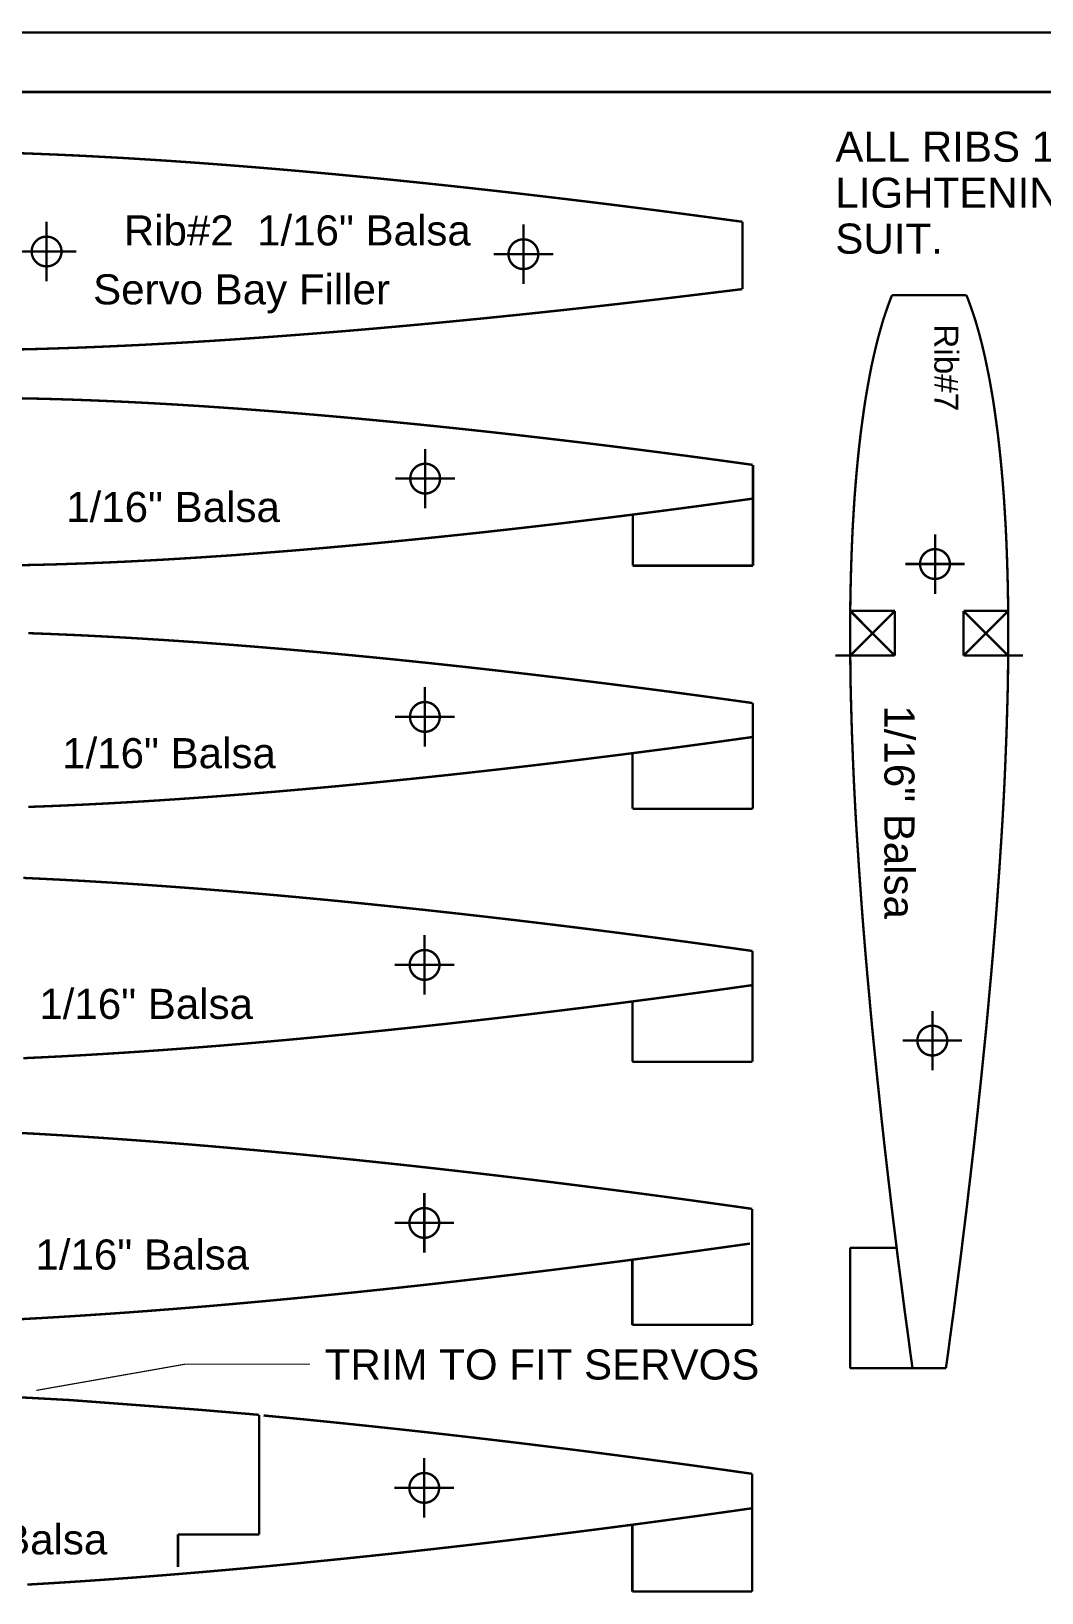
# Model space of a CAD drawing. Extents: x -1080 to 1070, y -166 to 202.
# Drawn here: x 394.9 to 500.9, y 7.3 to 171.1 of the extents above; entities that cross this region are included whole.
import ezdxf

# ---------------------------------------------------------------- set-up
doc = ezdxf.new("R2010")
doc.units = 0
doc.header["$MEASUREMENT"] = 0
doc.linetypes.add('DASHED', pattern=[0.75, 0.5, -0.25])
doc.linetypes.add('DOT', pattern=[0.25, 0, -0.25])
doc.layers.get('0').update_dxf_attribs({"linetype": 'CONTINUOUS'})
doc.layers.add('2', color=7, linetype='CONTINUOUS')
doc.layers.add('DEFAULT', color=7, linetype='CONTINUOUS')
doc.styles.add('ARIAL', font='ARIAL.TTF')

# ---------------------------------------------------------------- blocks, each defined once
blk = doc.blocks.new('GROUP24')
at = {"layer": 'DEFAULT', "color": 3, "const_width": 0.01}
blk.add_lwpolyline([(-37.625, 6.7375), (48.375, 6.7375)], dxfattribs=at)
at = {"layer": 'DEFAULT', "color": 3, "linetype": 'DASHED', "const_width": 0.01}
blk.add_lwpolyline([(-37.375, 6.4875), (48.125, 6.4875)], dxfattribs=at)
blk = doc.blocks.new('GROUP48')
at = {"const_width": 0.01}
for points in [[(-0.6775, 0.3502), (-0.6044, 0.3487)], [(-0.6044, 0.3487), (-0.5307, 0.3468)], [(-0.5307, 0.3468), (-0.4565, 0.3445)], [(-0.4565, 0.3445), (-0.3816, 0.3417)], [(-0.3816, 0.3417), (-0.3063, 0.3386)], [(-0.3063, 0.3386), (-0.2306, 0.3351)], [(-0.2306, 0.3351), (-0.1545, 0.3313)], [(-0.1545, 0.3313), (-0.078, 0.3271)], [(-0.078, 0.3271), (-0.0013, 0.3226)], [(-0.0013, 0.3226), (0.0757, 0.3178)], [(0.0757, 0.3178), (0.1528, 0.3126)], [(0.1528, 0.3126), (0.23, 0.3072)], [(0.23, 0.3072), (0.3073, 0.3015)], [(0.3073, 0.3015), (0.3846, 0.2955)], [(0.3846, 0.2955), (0.4619, 0.2893)], [(0.4619, 0.2893), (0.539, 0.2829)], [(0.539, 0.2829), (0.6161, 0.2762)], [(0.6161, 0.2762), (0.6929, 0.2694)], [(0.6929, 0.2694), (0.7694, 0.2623)], [(0.7694, 0.2623), (0.8456, 0.2551)], [(0.8456, 0.2551), (0.9215, 0.2477)], [(0.9215, 0.2477), (0.997, 0.2402)], [(0.997, 0.2402), (1.0719, 0.2326)], [(1.0719, 0.2326), (1.1464, 0.2248)], [(1.1464, 0.2248), (1.2203, 0.2169)], [(1.2203, 0.2169), (1.2936, 0.2089)], [(1.2936, 0.2089), (1.3662, 0.2009)], [(1.3662, 0.2009), (1.438, 0.1927)], [(1.438, 0.1927), (1.5091, 0.1845)], [(1.023, -0.1119), (1.023, 0.1381)], [(1.5091, 0.1845), (1.5794, 0.1763)], [(1.5794, 0.1763), (1.6488, 0.1681)], [(1.6488, 0.1681), (1.7173, 0.1598)], [(1.7173, 0.1598), (1.7848, 0.1515)], [(1.7848, 0.1515), (1.8513, 0.1432)], [(1.8513, 0.1432), (1.9168, 0.135)], [(1.9168, 0.135), (1.9811, 0.1267)], [(1.9811, 0.1267), (2.0443, 0.1185)], [(2.0443, 0.1185), (2.1063, 0.1104)], [(2.1063, 0.1104), (2.1671, 0.1023)], [(2.1671, 0.1023), (2.2266, 0.0943)], [(2.2266, 0.0943), (2.2848, 0.0864)], [(2.2848, 0.0864), (2.3416, 0.0785)], [(2.3416, 0.0785), (2.3971, 0.0708)], [(2.398, -0.3521), (2.398, 0.0706)], [(0.898, 0.0131), (1.148, 0.0131)], [(1.8513, -0.1432), (1.9168, -0.1349)], [(1.9168, -0.1349), (1.9811, -0.1267)], [(1.9811, -0.1267), (2.0443, -0.1185)], [(2.0443, -0.1185), (2.1063, -0.1103)], [(2.1063, -0.1103), (2.1671, -0.1023)], [(2.1671, -0.1023), (2.2266, -0.0942)], [(2.2266, -0.0942), (2.2848, -0.0863)], [(2.2848, -0.0863), (2.3416, -0.0785)], [(2.3416, -0.0785), (2.3971, -0.0708)], [(1.2936, -0.2089), (1.3662, -0.2008)], [(1.3662, -0.2008), (1.438, -0.1927)], [(1.438, -0.1927), (1.5091, -0.1845)], [(1.5091, -0.1845), (1.5794, -0.1763)], [(1.5794, -0.1763), (1.6488, -0.168)], [(1.6488, -0.168), (1.7173, -0.1597)], [(1.7173, -0.1597), (1.7848, -0.1515)], [(1.7848, -0.1515), (1.8513, -0.1432)], [(1.8935, -0.3521), (1.8935, -0.1379)], [(0.6929, -0.2693), (0.7694, -0.2623)], [(0.7694, -0.2623), (0.8456, -0.2551)], [(0.8456, -0.2551), (0.9215, -0.2477)], [(0.9215, -0.2477), (0.997, -0.2402)], [(0.997, -0.2402), (1.0719, -0.2325)], [(1.0719, -0.2325), (1.1464, -0.2247)], [(1.1464, -0.2247), (1.2203, -0.2169)], [(1.2203, -0.2169), (1.2936, -0.2089)], [(-0.2306, -0.3351), (-0.1545, -0.3312)], [(-0.1545, -0.3312), (-0.078, -0.3271)], [(-0.078, -0.3271), (-0.0013, -0.3225)], [(-0.0013, -0.3225), (0.0757, -0.3177)], [(0.0757, -0.3177), (0.23, -0.3075)], [(0.23, -0.3072), (0.3073, -0.3015)], [(0.3073, -0.3015), (0.3846, -0.2955)], [(0.3846, -0.2955), (0.4619, -0.2893)], [(0.4619, -0.2893), (0.539, -0.2829)], [(0.539, -0.2829), (0.6161, -0.2762)], [(0.6161, -0.2762), (0.6929, -0.2693)], [(-0.6775, -0.3502), (-0.6044, -0.3487)], [(-0.6044, -0.3487), (-0.5307, -0.3468)], [(-0.5307, -0.3468), (-0.4565, -0.3444)], [(-0.4565, -0.3444), (-0.3816, -0.3417)], [(-0.3816, -0.3417), (-0.3063, -0.3386)], [(-0.3063, -0.3386), (-0.2306, -0.3351)], [(1.8935, -0.3521), (2.398, -0.3521)]]:
    blk.add_lwpolyline(points, dxfattribs=at)
blk.add_lwpolyline([(1.0855, 0.0131, 0.0984), (1.0807, 0.037, 0.0982), (1.0671, 0.0572, 0.0982), (1.0469, 0.0708, 0.0983), (1.0229, 0.0755, 0.0984), (0.999, 0.0708, 0.0984), (0.9788, 0.0572, 0.0985), (0.9652, 0.037, 0.0986), (0.9605, 0.013, 0.0986), (0.9652, -0.0108, 0.0987), (0.9788, -0.031, 0.0987), (0.999, -0.0446, 0.0986), (1.023, -0.0493, 0.0985), (1.0469, -0.0446, 0.0985), (1.0671, -0.031, 0.0984), (1.0807, -0.0108, 0.0983)], format="xyb", close=True, dxfattribs=at)
at = {"layer": 'DEFAULT', "style": 'ARIAL'}
blk.add_text('1/16" Balsa', height=0.1263, dxfattribs=at).set_placement((-0.4828, -0.1689))
blk = doc.blocks.new('GROUP47')
at = {"const_width": 0.01}
for points in [[(-0.4943, 0.3646), (-0.4158, 0.3617)], [(-0.4158, 0.3617), (-0.3367, 0.3584)], [(-0.3367, 0.3584), (-0.2572, 0.3548)], [(-0.2572, 0.3548), (-0.1773, 0.3507)], [(-0.1773, 0.3507), (-0.0971, 0.3464)], [(-0.0971, 0.3464), (-0.0166, 0.3416)], [(-0.0166, 0.3416), (0.0642, 0.3365)], [(0.0642, 0.3365), (0.1451, 0.3311)], [(0.1451, 0.3311), (0.2262, 0.3255)], [(0.2262, 0.3255), (0.3073, 0.3195)], [(0.3073, 0.3195), (0.3885, 0.3132)], [(0.3885, 0.3132), (0.4696, 0.3067)], [(0.4696, 0.3067), (0.5505, 0.3)], [(0.5505, 0.3), (0.6314, 0.293)], [(0.6314, 0.293), (0.712, 0.2858)], [(0.712, 0.2858), (0.7923, 0.2784)], [(0.7923, 0.2784), (0.8723, 0.2708)], [(0.8723, 0.2708), (0.952, 0.2631)], [(0.952, 0.2631), (1.0312, 0.2552)], [(1.0312, 0.2552), (1.1099, 0.2471)], [(1.1099, 0.2471), (1.188, 0.239)], [(1.188, 0.239), (1.2656, 0.2307)], [(1.2656, 0.2307), (1.3425, 0.2223)], [(1.3425, 0.2223), (1.4186, 0.2138)], [(1.4186, 0.2138), (1.4941, 0.2053)], [(1.4941, 0.2053), (1.5687, 0.1967)], [(1.5687, 0.1967), (1.6425, 0.1881)], [(1.1694, -0.1119), (1.1694, 0.1381)], [(1.6425, 0.1881), (1.7153, 0.1794)], [(1.7153, 0.1794), (1.7872, 0.1707)], [(1.7872, 0.1707), (1.858, 0.162)], [(1.858, 0.162), (1.9278, 0.1534)], [(1.9278, 0.1534), (1.9965, 0.1447)], [(1.9965, 0.1447), (2.0641, 0.136)], [(2.0641, 0.136), (2.1304, 0.1274)], [(2.1304, 0.1274), (2.1955, 0.1189)], [(2.1955, 0.1189), (2.2593, 0.1104)], [(2.2593, 0.1104), (2.3217, 0.102)], [(2.3217, 0.102), (2.3828, 0.0937)], [(2.3828, 0.0937), (2.4424, 0.0855)], [(2.4424, 0.0855), (2.5006, 0.0774)], [(2.5006, 0.0774), (2.5444, 0.0712)], [(2.5444, -0.3726), (2.5444, 0.0712)], [(1.0444, 0.0131), (1.2944, 0.0131)], [(1.9965, -0.1447), (2.0641, -0.136)], [(2.0641, -0.136), (2.1304, -0.1274)], [(2.1304, -0.1274), (2.1955, -0.1189)], [(2.1955, -0.1189), (2.2593, -0.1104)], [(2.2593, -0.1104), (2.3217, -0.102)], [(2.3217, -0.102), (2.3828, -0.0937)], [(2.3828, -0.0937), (2.4424, -0.0854)], [(2.4424, -0.0854), (2.5006, -0.0773)], [(2.5006, -0.0773), (2.5443, -0.0712)], [(1.4941, -0.2053), (1.5687, -0.1967)], [(1.5687, -0.1967), (1.6425, -0.1881)], [(1.6425, -0.1881), (1.7153, -0.1794)], [(1.7153, -0.1794), (1.7872, -0.1707)], [(1.7872, -0.1707), (1.858, -0.162)], [(1.858, -0.162), (1.9278, -0.1533)], [(1.9278, -0.1533), (1.9965, -0.1447)], [(2.0406, -0.3726), (2.0406, -0.139)], [(0.8723, -0.2708), (0.952, -0.263)], [(0.952, -0.263), (1.0312, -0.2551)], [(1.0312, -0.2551), (1.1099, -0.2471)], [(1.1099, -0.2471), (1.188, -0.2389)], [(1.188, -0.2389), (1.2656, -0.2307)], [(1.2656, -0.2307), (1.3425, -0.2223)], [(1.3425, -0.2223), (1.4186, -0.2138)], [(1.4186, -0.2138), (1.4941, -0.2053)], [(0.0642, -0.3365), (0.1451, -0.3311)], [(0.1451, -0.3311), (0.2262, -0.3254)], [(0.2262, -0.3254), (0.3073, -0.3194)], [(0.3073, -0.3194), (0.3885, -0.3132)], [(0.3885, -0.3132), (0.4696, -0.3067)], [(0.4696, -0.3067), (0.5505, -0.2999)], [(0.5505, -0.2999), (0.6314, -0.2929)], [(0.6314, -0.2929), (0.712, -0.2857)], [(0.712, -0.2857), (0.7923, -0.2784)], [(0.7923, -0.2784), (0.8723, -0.2708)], [(-0.4943, -0.3645), (-0.4158, -0.3617)], [(-0.4158, -0.3617), (-0.3367, -0.3584)], [(-0.3367, -0.3584), (-0.2572, -0.3547)], [(-0.2572, -0.3547), (-0.1773, -0.3507)], [(-0.1773, -0.3507), (-0.0971, -0.3463)], [(-0.0971, -0.3463), (-0.0166, -0.3416)], [(-0.0166, -0.3416), (0.0642, -0.3365)], [(2.0406, -0.3726), (2.5444, -0.3726)]]:
    blk.add_lwpolyline(points, dxfattribs=at)
blk.add_lwpolyline([(1.2319, 0.0131, 0.0984), (1.2271, 0.037, 0.0982), (1.2135, 0.0572, 0.0982), (1.1933, 0.0708, 0.0983), (1.1693, 0.0755, 0.0984), (1.1454, 0.0708, 0.0984), (1.1252, 0.0572, 0.0985), (1.1116, 0.037, 0.0986), (1.1069, 0.013, 0.0986), (1.1116, -0.0108, 0.0987), (1.1252, -0.031, 0.0987), (1.1454, -0.0446, 0.0986), (1.1694, -0.0493, 0.0985), (1.1933, -0.0446, 0.0985), (1.2135, -0.031, 0.0984), (1.2271, -0.0108, 0.0983)], format="xyb", close=True, dxfattribs=at)
at = {"layer": 'DEFAULT', "style": 'ARIAL'}
blk.add_text('1/16" Balsa', height=0.1263, dxfattribs=at).set_placement((-0.3522, -0.2021))
blk = doc.blocks.new('GROUP49')
at = {"const_width": 0.01}
for points in [[(-0.3672, 0.3783), (-0.2839, 0.3744)], [(-0.2839, 0.3744), (-0.2003, 0.3702)], [(-0.2003, 0.3702), (-0.1162, 0.3656)], [(-0.1162, 0.3656), (-0.0319, 0.3606)], [(-0.0319, 0.3606), (0.0527, 0.3553)], [(0.0527, 0.3553), (0.1375, 0.3497)], [(0.1375, 0.3497), (0.2223, 0.3437)], [(0.2223, 0.3437), (0.3073, 0.3375)], [(0.3073, 0.3375), (0.3923, 0.3309)], [(0.3923, 0.3309), (0.4772, 0.3241)], [(0.4772, 0.3241), (0.562, 0.317)], [(0.562, 0.317), (0.6467, 0.3097)], [(0.6467, 0.3097), (0.7311, 0.3022)], [(0.7311, 0.3022), (0.8152, 0.2944)], [(0.8152, 0.2944), (0.899, 0.2865)], [(0.899, 0.2865), (0.9824, 0.2784)], [(0.9824, 0.2784), (1.0653, 0.2701)], [(1.0653, 0.2701), (1.1477, 0.2617)], [(1.1477, 0.2617), (1.2296, 0.2531)], [(1.2296, 0.2531), (1.3108, 0.2445)], [(1.3108, 0.2445), (1.3913, 0.2357)], [(1.3913, 0.2357), (1.4711, 0.2268)], [(1.4711, 0.2268), (1.5501, 0.2179)], [(1.5501, 0.2179), (1.6282, 0.2089)], [(1.6282, 0.2089), (1.7055, 0.1999)], [(1.7055, 0.1999), (1.7817, 0.1908)], [(1.3158, -0.1119), (1.3158, 0.1381)], [(1.7817, 0.1908), (1.857, 0.1817)], [(1.857, 0.1817), (1.9312, 0.1726)], [(1.9312, 0.1726), (2.0043, 0.1635)], [(2.0043, 0.1635), (2.0763, 0.1544)], [(2.0763, 0.1544), (2.147, 0.1454)], [(2.147, 0.1454), (2.2164, 0.1364)], [(2.2164, 0.1364), (2.2846, 0.1274)], [(2.2846, 0.1274), (2.3514, 0.1185)], [(2.3514, 0.1185), (2.4168, 0.1097)], [(2.4168, 0.1097), (2.4807, 0.101)], [(2.4807, 0.101), (2.5432, 0.0924)], [(2.5432, 0.0924), (2.6041, 0.0839)], [(2.6041, 0.0839), (2.6908, 0.0716)], [(2.6908, -0.3932), (2.6908, 0.0716)], [(1.1908, 0.0131), (1.4408, 0.0131)], [(2.2164, -0.1363), (2.2846, -0.1274)], [(2.2846, -0.1274), (2.3514, -0.1185)], [(2.3514, -0.1185), (2.4168, -0.1097)], [(2.4168, -0.1097), (2.4807, -0.101)], [(2.4807, -0.101), (2.5432, -0.0924)], [(2.5432, -0.0924), (2.6041, -0.0839)], [(2.6041, -0.0839), (2.6907, -0.0717)], [(1.6282, -0.2089), (1.7055, -0.1999)], [(1.7055, -0.1999), (1.7817, -0.1908)], [(1.7817, -0.1908), (1.857, -0.1817)], [(1.857, -0.1817), (1.9312, -0.1726)], [(1.9312, -0.1726), (2.0043, -0.1635)], [(2.0043, -0.1635), (2.0763, -0.1544)], [(2.0763, -0.1544), (2.147, -0.1454)], [(2.147, -0.1454), (2.2164, -0.1363)], [(2.1877, -0.3932), (2.1877, -0.1401)], [(1.0653, -0.2701), (1.1477, -0.2617)], [(1.1477, -0.2617), (1.2296, -0.2531)], [(1.2296, -0.2531), (1.3108, -0.2445)], [(1.3108, -0.2445), (1.3913, -0.2357)], [(1.3913, -0.2357), (1.4711, -0.2268)], [(1.4711, -0.2268), (1.5501, -0.2179)], [(1.5501, -0.2179), (1.6282, -0.2089)], [(0.3073, -0.3374), (0.3923, -0.3309)], [(0.3923, -0.3309), (0.4772, -0.3241)], [(0.4772, -0.3241), (0.562, -0.317)], [(0.562, -0.317), (0.6467, -0.3097)], [(0.6467, -0.3097), (0.7311, -0.3022)], [(0.7311, -0.3022), (0.8152, -0.2944)], [(0.8152, -0.2944), (0.899, -0.2865)], [(0.899, -0.2865), (0.9824, -0.2784)], [(0.9824, -0.2784), (1.0653, -0.2701)], [(-0.3672, -0.3782), (-0.2839, -0.3744)], [(-0.2839, -0.3744), (-0.2003, -0.3702)], [(-0.2003, -0.3702), (-0.1162, -0.3656)], [(-0.1162, -0.3656), (-0.0319, -0.3606)], [(-0.0319, -0.3606), (0.0527, -0.3553)], [(0.0527, -0.3553), (0.1375, -0.3497)], [(0.1375, -0.3497), (0.2223, -0.3437)], [(0.2223, -0.3437), (0.3073, -0.3374)], [(2.1877, -0.3932), (2.6908, -0.3932)]]:
    blk.add_lwpolyline(points, dxfattribs=at)
blk.add_lwpolyline([(1.3783, 0.0131, 0.0984), (1.3735, 0.037, 0.0982), (1.3599, 0.0572, 0.0982), (1.3397, 0.0708, 0.0983), (1.3157, 0.0755, 0.0984), (1.2918, 0.0708, 0.0984), (1.2716, 0.0572, 0.0985), (1.258, 0.037, 0.0986), (1.2533, 0.013, 0.0986), (1.258, -0.0108, 0.0987), (1.2716, -0.031, 0.0987), (1.2918, -0.0446, 0.0986), (1.3158, -0.0493, 0.0985), (1.3397, -0.0446, 0.0985), (1.3599, -0.031, 0.0984), (1.3735, -0.0108, 0.0983)], format="xyb", close=True, dxfattribs=at)
at = {"layer": 'DEFAULT', "style": 'ARIAL'}
blk.add_text('1/16" Balsa', height=0.1263, dxfattribs=at).set_placement((-0.3003, -0.2134))
blk = doc.blocks.new('GROUP50')
at = {"const_width": 0.01}
for points in [[(-0.2245, 0.3908), (-0.1365, 0.386)], [(-0.1365, 0.386), (-0.0481, 0.3808)], [(-0.0481, 0.3808), (0.0405, 0.3752)], [(0.0405, 0.3752), (0.1293, 0.3693)], [(0.1293, 0.3693), (0.2183, 0.363)], [(0.2183, 0.363), (0.3073, 0.3565)], [(0.3073, 0.3565), (0.3963, 0.3496)], [(0.3963, 0.3496), (0.4853, 0.3425)], [(0.4853, 0.3425), (0.5742, 0.3351)], [(0.5742, 0.3351), (0.6628, 0.3274)], [(0.6628, 0.3274), (0.7513, 0.3195)], [(0.7513, 0.3195), (0.8394, 0.3114)], [(0.8394, 0.3114), (0.9272, 0.3031)], [(0.9272, 0.3031), (1.0146, 0.2946)], [(1.0146, 0.2946), (1.1015, 0.2859)], [(1.1015, 0.2859), (1.1878, 0.2771)], [(1.1878, 0.2771), (1.2736, 0.2681)], [(1.2736, 0.2681), (1.3586, 0.2591)], [(1.3586, 0.2591), (1.443, 0.2499)], [(1.443, 0.2499), (1.5266, 0.2406)], [(1.5266, 0.2406), (1.6094, 0.2312)], [(1.6094, 0.2312), (1.6912, 0.2218)], [(1.6912, 0.2218), (1.7722, 0.2123)], [(1.7722, 0.2123), (1.8521, 0.2028)], [(1.8521, 0.2028), (1.9309, 0.1933)], [(1.9309, 0.1933), (2.0087, 0.1838)], [(1.4707, -0.1119), (1.4707, 0.1381)], [(2.0087, 0.1838), (2.0853, 0.1742)], [(2.0853, 0.1742), (2.1606, 0.1647)], [(2.1606, 0.1647), (2.2347, 0.1552)], [(2.2347, 0.1552), (2.3075, 0.1458)], [(2.3075, 0.1458), (2.3789, 0.1364)], [(2.3789, 0.1364), (2.4489, 0.1271)], [(2.4489, 0.1271), (2.5174, 0.1179)], [(2.5174, 0.1179), (2.5844, 0.1088)], [(2.5844, 0.1088), (2.6498, 0.0997)], [(2.6498, 0.0997), (2.7136, 0.0908)], [(2.7136, 0.0908), (2.7758, 0.0821)], [(2.7758, 0.0821), (2.8457, 0.0721)], [(2.8457, -0.4149), (2.8457, 0.0721)], [(1.3457, 0.0131), (1.5957, 0.0131)], [(2.3789, -0.1364), (2.4489, -0.1271)], [(2.4489, -0.1271), (2.5174, -0.1179)], [(2.5174, -0.1179), (2.5844, -0.1088)], [(2.5844, -0.1088), (2.6498, -0.0997)], [(2.6498, -0.0997), (2.7136, -0.0908)], [(2.7136, -0.0908), (2.7758, -0.0821)], [(2.7758, -0.0821), (2.8363, -0.0735)], [(1.8521, -0.2028), (1.9309, -0.1933)], [(1.9309, -0.1933), (2.0087, -0.1838)], [(2.0087, -0.1838), (2.0853, -0.1742)], [(2.0853, -0.1742), (2.1606, -0.1647)], [(2.1606, -0.1647), (2.2347, -0.1552)], [(2.2347, -0.1552), (2.3075, -0.1458)], [(2.3075, -0.1458), (2.3789, -0.1364)], [(2.3432, -0.4149), (2.3432, -0.1411)], [(1.2736, -0.2681), (1.3586, -0.2591)], [(1.3586, -0.2591), (1.443, -0.2499)], [(1.443, -0.2499), (1.5266, -0.2406)], [(1.5266, -0.2406), (1.6094, -0.2312)], [(1.6094, -0.2312), (1.6912, -0.2218)], [(1.6912, -0.2218), (1.7722, -0.2123)], [(1.7722, -0.2123), (1.8521, -0.2028)], [(0.5742, -0.3351), (0.6628, -0.3274)], [(0.6628, -0.3274), (0.7513, -0.3195)], [(0.7513, -0.3195), (0.8394, -0.3114)], [(0.8394, -0.3114), (0.9272, -0.3031)], [(0.9272, -0.3031), (1.0146, -0.2946)], [(1.0146, -0.2946), (1.1015, -0.2859)], [(1.1015, -0.2859), (1.1878, -0.2771)], [(1.1878, -0.2771), (1.2736, -0.2681)], [(-0.2245, -0.3908), (-0.1365, -0.386)], [(-0.1365, -0.386), (-0.0481, -0.3808)], [(-0.0481, -0.3808), (0.0405, -0.3752)], [(0.0405, -0.3752), (0.1293, -0.3693)], [(0.1293, -0.3693), (0.2183, -0.3631)], [(0.2183, -0.3631), (0.3073, -0.3565)], [(0.3073, -0.3565), (0.3963, -0.3496)], [(0.3963, -0.3496), (0.4853, -0.3425)], [(0.4853, -0.3425), (0.5742, -0.3351)], [(2.3432, -0.4149), (2.8457, -0.4149)]]:
    blk.add_lwpolyline(points, dxfattribs=at)
blk.add_lwpolyline([(1.5332, 0.0131, 0.0984), (1.5284, 0.037, 0.0982), (1.5148, 0.0572, 0.0982), (1.4946, 0.0708, 0.0983), (1.4706, 0.0755, 0.0984), (1.4467, 0.0708, 0.0984), (1.4265, 0.0572, 0.0985), (1.4129, 0.037, 0.0986), (1.4082, 0.013, 0.0986), (1.4129, -0.0108, 0.0987), (1.4265, -0.031, 0.0987), (1.4467, -0.0446, 0.0986), (1.4707, -0.0493, 0.0985), (1.4946, -0.0446, 0.0985), (1.5148, -0.031, 0.0984), (1.5284, -0.0108, 0.0983)], format="xyb", close=True, dxfattribs=at)
at = {"layer": 'DEFAULT', "style": 'ARIAL'}
blk.add_text('1/16" Balsa', height=0.1263, dxfattribs=at).set_placement((-0.1606, -0.1825))
blk = doc.blocks.new('GROUP8')
at = {"const_width": 0.01}
for points in [[(-1.6107, 0.4173), (-1.5504, 0.4165)], [(-1.5504, 0.4165), (-1.4666, 0.4148)], [(-1.4666, 0.4148), (-1.3819, 0.4126)], [(-1.3819, 0.4126), (-1.2966, 0.4098)], [(-1.2966, 0.4098), (-1.2106, 0.4066)], [(-1.2106, 0.4066), (-1.1239, 0.403)], [(-1.1239, 0.403), (-1.0367, 0.3989)], [(-1.0367, 0.3989), (-0.949, 0.3943)], [(-0.949, 0.3943), (-0.8609, 0.3894)], [(-0.8609, 0.3894), (-0.7723, 0.384)], [(-0.7723, 0.384), (-0.6835, 0.3783)], [(-0.6835, 0.3783), (-0.5944, 0.3722)], [(-0.5944, 0.3722), (-0.5051, 0.3657)], [(-0.5051, 0.3657), (-0.4157, 0.3589)], [(-0.4157, 0.3589), (-0.3262, 0.3518)], [(-0.3262, 0.3518), (-0.2368, 0.3444)], [(-0.2368, 0.3444), (-0.1473, 0.3367)], [(-0.1473, 0.3367), (-0.058, 0.3287)], [(-0.058, 0.3287), (0.0311, 0.3205)], [(0.0311, 0.3205), (0.12, 0.312)], [(0.12, 0.312), (0.2086, 0.3034)], [(0.2086, 0.3034), (0.2969, 0.2945)], [(0.2969, 0.2945), (0.3847, 0.2854)], [(0.3847, 0.2854), (0.472, 0.2762)], [(0.472, 0.2762), (0.5588, 0.2668)], [(0.5588, 0.2668), (0.6449, 0.2573)], [(0.6449, 0.2573), (0.7305, 0.2477)], [(0.7305, 0.2477), (0.8152, 0.238)], [(0.8152, 0.238), (0.8993, 0.2281)], [(0.8993, 0.2281), (0.9824, 0.2182)], [(0.9824, 0.2182), (1.0647, 0.2083)], [(1.0647, 0.2083), (1.146, 0.1983)], [(1.146, 0.1983), (1.2263, 0.1883)], [(1.2263, 0.1883), (1.3056, 0.1782)], [(1.3056, 0.1782), (1.3837, 0.1682)], [(1.3837, 0.1682), (1.4607, 0.1581)], [(1.4607, 0.1581), (1.5364, 0.1481)], [(1.5364, 0.1481), (1.7292, 0.1222)], [(-1.1894, -0.1276), (-1.1894, 0.1224)], [(0.8106, -0.1389), (0.8106, 0.1111)], [(-1.3144, -0.0026), (-1.0644, -0.0026)], [(0.6856, -0.0139), (0.9356, -0.0139)], [(1.3816, -0.2025), (1.4587, -0.1933)], [(1.4587, -0.1933), (1.5345, -0.1842)], [(1.5345, -0.1842), (1.7292, -0.1604)], [(0.7275, -0.2745), (0.8124, -0.2658)], [(0.8124, -0.2658), (0.8965, -0.2569)], [(0.8965, -0.2569), (0.9798, -0.248)], [(0.9798, -0.248), (1.0621, -0.239)], [(1.0621, -0.239), (1.1436, -0.2299)], [(1.1436, -0.2299), (1.224, -0.2208)], [(1.224, -0.2208), (1.3033, -0.2116)], [(1.3033, -0.2116), (1.3816, -0.2025)], [(0.0274, -0.3393), (0.1163, -0.3319)], [(0.1163, -0.3319), (0.205, -0.3242)], [(0.205, -0.3242), (0.2934, -0.3163)], [(0.2934, -0.3163), (0.3813, -0.3083)], [(0.3813, -0.3083), (0.4687, -0.3001)], [(0.4687, -0.3001), (0.5556, -0.2917)], [(0.5556, -0.2917), (0.6419, -0.2832)], [(0.6419, -0.2832), (0.7275, -0.2745)], [(-0.9535, -0.4019), (-0.8653, -0.398)], [(-0.8653, -0.398), (-0.7768, -0.3937)], [(-0.7768, -0.3937), (-0.6879, -0.3889)], [(-0.6879, -0.3889), (-0.5987, -0.3838)], [(-0.5987, -0.3838), (-0.5094, -0.3784)], [(-0.5094, -0.3784), (-0.4199, -0.3726)], [(-0.4199, -0.3726), (-0.3303, -0.3665)], [(-0.3303, -0.3665), (-0.2408, -0.3601)], [(-0.2408, -0.3601), (-0.1513, -0.3534)], [(-0.1513, -0.3534), (-0.0619, -0.3465)], [(-0.0619, -0.3465), (0.0274, -0.3393)], [(-1.6107, -0.4173), (-1.5551, -0.4173)], [(-1.5551, -0.4173), (-1.4713, -0.4165)], [(-1.4713, -0.4165), (-1.3867, -0.4152)], [(-1.3867, -0.4152), (-1.3013, -0.4135)], [(-1.3013, -0.4135), (-1.2152, -0.4113)], [(-1.2152, -0.4113), (-1.1285, -0.4086)], [(-1.1285, -0.4086), (-1.0413, -0.4055)], [(-1.0413, -0.4055), (-0.9535, -0.4019)]]:
    blk.add_lwpolyline(points, dxfattribs=at)
for points in [[(-1.1269, -0.0026, 0.0985), (-1.1316, 0.0213, 0.0987), (-1.1452, 0.0415, 0.0987), (-1.1654, 0.0551, 0.0986), (-1.1894, 0.0598, 0.0985), (-1.2133, 0.0551, 0.0985), (-1.2335, 0.0415, 0.0984), (-1.2471, 0.0213, 0.0985), (-1.2519, -0.0026, 0.0984), (-1.2471, -0.0265, 0.0982), (-1.2335, -0.0467, 0.0982), (-1.2133, -0.0603, 0.0983), (-1.1893, -0.065, 0.0984), (-1.1654, -0.0603, 0.0984), (-1.1452, -0.0467, 0.0985), (-1.1316, -0.0265, 0.0986)], [(0.8731, -0.0139, 0.0983), (0.8683, 0.01, 0.0984), (0.8547, 0.0302, 0.0985), (0.8345, 0.0438, 0.0986), (0.8105, 0.0485, 0.0986), (0.7866, 0.0438, 0.0987), (0.7664, 0.0302, 0.0987), (0.7528, 0.01, 0.0986), (0.7481, -0.0139, 0.0985), (0.7528, -0.0378, 0.0985), (0.7664, -0.058, 0.0984), (0.7866, -0.0716, 0.0983), (0.8106, -0.0763, 0.0983), (0.8345, -0.0716, 0.0982), (0.8547, -0.058, 0.0982), (0.8683, -0.0378, 0.0984)]]:
    blk.add_lwpolyline(points, format="xyb", close=True, dxfattribs=at)
at = {"layer": 'DEFAULT', "const_width": 0.01}
for points in [[(-1.6108, -0.4173), (-1.6108, 0.4165)], [(1.7292, -0.1604), (1.7292, 0.1222)]]:
    blk.add_lwpolyline(points, dxfattribs=at)
blk = doc.blocks.new('GROUP10')
at = {"layer": 'DEFAULT', "rotation": 270}
blk.add_blockref('GROUP8', (0, 0.0592), dxfattribs=at)
at = {"layer": 'DEFAULT', "style": 'ARIAL'}
for s, p in [('Servo Bay Filler', (-0.2245, 1.0534)), ('Rib#2  1/16" Balsa', (0.0228, 0.9246))]:
    blk.add_text(s, height=0.1263, rotation=270, dxfattribs=at).set_placement(p)
blk = doc.blocks.new('GROUP51')
at = {"const_width": 0.01}
for points in [[(0.785, 0.317), (0.8741, 0.3086)], [(0.8741, 0.3086), (0.9627, 0.3)], [(0.9627, 0.3), (1.0509, 0.2912)], [(1.0509, 0.2912), (1.1386, 0.2822)], [(1.1386, 0.2822), (1.2256, 0.2731)], [(1.2256, 0.2731), (1.3119, 0.2639)], [(1.3119, 0.2639), (1.3976, 0.2546)], [(1.3976, 0.2546), (1.4824, 0.2452)], [(1.4824, 0.2452), (1.5664, 0.2357)], [(1.5664, 0.2357), (1.6495, 0.2261)], [(1.6495, 0.2261), (1.7316, 0.2165)], [(1.7316, 0.2165), (1.8127, 0.2069)], [(1.8127, 0.2069), (1.8928, 0.1972)], [(1.8928, 0.1972), (1.9717, 0.1875)], [(1.4591, -0.1118), (1.4591, 0.1382)], [(1.9717, 0.1875), (2.0494, 0.1778)], [(2.0494, 0.1778), (2.1259, 0.1682)], [(2.1259, 0.1682), (2.2011, 0.1585)], [(2.2011, 0.1585), (2.275, 0.149)], [(2.275, 0.149), (2.3474, 0.1394)], [(2.3474, 0.1394), (2.4184, 0.13)], [(2.4184, 0.13), (2.488, 0.1206)], [(2.488, 0.1206), (2.556, 0.1114)], [(2.556, 0.1114), (2.6224, 0.1022)], [(2.6224, 0.1022), (2.6872, 0.0932)], [(2.6872, 0.0932), (2.7503, 0.0843)], [(2.7503, 0.0843), (2.8341, 0.0724)], [(2.8341, -0.4219), (2.8341, 0.0723)], [(1.3341, 0.0132), (1.5841, 0.0132)], [(2.3474, -0.1393), (2.4184, -0.1298)], [(2.4184, -0.1298), (2.488, -0.1205)], [(2.488, -0.1205), (2.556, -0.1112)], [(2.556, -0.1112), (2.6224, -0.1021)], [(2.6224, -0.1021), (2.6872, -0.093)], [(2.6872, -0.093), (2.7503, -0.0842)], [(2.7503, -0.0842), (2.834, -0.0722)], [(1.8127, -0.2067), (1.8928, -0.197)], [(1.8928, -0.197), (1.9717, -0.1874)], [(1.9717, -0.1874), (2.0494, -0.1777)], [(2.0494, -0.1777), (2.1259, -0.168)], [(2.1259, -0.168), (2.2011, -0.1584)], [(2.2011, -0.1584), (2.275, -0.1488)], [(2.275, -0.1488), (2.3474, -0.1393)], [(2.3319, -0.4219), (2.3319, -0.1414)], [(1.2256, -0.273), (1.3119, -0.2638)], [(1.3119, -0.2638), (1.3976, -0.2545)], [(1.3976, -0.2545), (1.4824, -0.245)], [(1.4824, -0.245), (1.5664, -0.2355)], [(1.5664, -0.2355), (1.6495, -0.226)], [(1.6495, -0.226), (1.7316, -0.2164)], [(1.7316, -0.2164), (1.8127, -0.2067)], [(0.6058, -0.3331), (0.6955, -0.3251)], [(0.6955, -0.3251), (0.785, -0.3169)], [(0.785, -0.3169), (0.8741, -0.3085)], [(0.8741, -0.3085), (0.9627, -0.2998)], [(0.9627, -0.2998), (1.0509, -0.291)], [(1.0509, -0.291), (1.1386, -0.2821)], [(1.1386, -0.2821), (1.2256, -0.273)], [(-0.2055, -0.3926), (-0.1158, -0.3873)], [(-0.1158, -0.3873), (-0.0259, -0.3817)], [(-0.0259, -0.3817), (0.0643, -0.3757)], [(0.0643, -0.3757), (0.1546, -0.3693)], [(0.1546, -0.3693), (0.2449, -0.3627)], [(0.2449, -0.3627), (0.3353, -0.3557)], [(0.3353, -0.3557), (0.4256, -0.3484)], [(0.4256, -0.3484), (0.5157, -0.3409)], [(0.5157, -0.3409), (0.6058, -0.3331)], [(2.3319, -0.4219), (2.8341, -0.4219)]]:
    blk.add_lwpolyline(points, dxfattribs=at)
blk.add_lwpolyline([(1.5216, 0.0132, 0.0984), (1.5168, 0.0371, 0.0982), (1.5032, 0.0573, 0.0982), (1.483, 0.0709, 0.0983), (1.459, 0.0756, 0.0984), (1.4351, 0.0709, 0.0984), (1.4149, 0.0573, 0.0985), (1.4013, 0.0371, 0.0986), (1.3966, 0.0131, 0.0986), (1.4013, -0.0107, 0.0987), (1.4149, -0.0309, 0.0987), (1.4351, -0.0445, 0.0986), (1.4591, -0.0492, 0.0985), (1.483, -0.0445, 0.0985), (1.5032, -0.0309, 0.0984), (1.5168, -0.0107, 0.0983)], format="xyb", close=True, dxfattribs=at)
at = {"layer": 'DEFAULT', "linetype": 'DOT', "const_width": 0.01}
for points in [[(-0.4724, 0.4062), (-0.0259, 0.3818)], [(-0.0259, 0.3818), (0.5157, 0.3411)], [(0.5157, 0.3411), (0.7665, 0.3198)], [(0.7671, -0.1819), (0.7671, 0.3198)], [(0.4261, -0.1819), (0.7671, -0.1819)], [(0.4261, -0.3187), (0.4261, -0.1819)]]:
    blk.add_lwpolyline(points, dxfattribs=at)
at = {"layer": 'DEFAULT', "style": 'ARIAL'}
blk.add_text('1/16" Balsa', height=0.1263, dxfattribs=at).set_placement((-0.7666, -0.2659))

msp = doc.modelspace()

# ---------------------------------------------------------------- linework, layer by layer
at = {"const_width": 0.25}
for points in [[(484.78, 142.29), (485.05, 143.02)], [(485.05, 143.02), (485.21, 143.4)], [(485.21, 143.4), (492.99, 143.4)], [(492.99, 143.4), (493.15, 143.02)], [(493.15, 143.02), (493.42, 142.29)], [(484.24, 140.69), (484.51, 141.51)], [(484.51, 141.51), (484.78, 142.29)], [(493.42, 142.29), (493.69, 141.51)], [(493.69, 141.51), (493.96, 140.69)], [(483.74, 138.91), (483.99, 139.82)], [(483.99, 139.82), (484.24, 140.69)], [(493.96, 140.69), (494.21, 139.82)], [(494.21, 139.82), (494.46, 138.91)], [(483.27, 136.96), (483.5, 137.95)], [(483.5, 137.95), (483.74, 138.91)], [(494.46, 138.91), (494.7, 137.95)], [(494.7, 137.95), (494.93, 136.96)], [(482.83, 134.84), (483.04, 135.92)], [(483.04, 135.92), (483.27, 136.96)], [(494.93, 136.96), (495.15, 135.92)], [(495.15, 135.92), (495.37, 134.84)], [(482.63, 133.72), (482.83, 134.84)], [(495.37, 134.84), (495.57, 133.72)], [(482.43, 132.57), (482.63, 133.72)], [(495.57, 133.72), (495.77, 132.57)], [(482.08, 130.14), (482.25, 131.37)], [(482.25, 131.37), (482.43, 132.57)], [(495.77, 132.57), (495.95, 131.37)], [(495.95, 131.37), (496.12, 130.14)], [(481.91, 128.87), (482.08, 130.14)], [(496.12, 130.14), (496.29, 128.87)], [(481.76, 127.57), (481.91, 128.87)], [(496.29, 128.87), (496.44, 127.57)], [(481.49, 124.87), (481.62, 126.24)], [(481.62, 126.24), (481.76, 127.57)], [(496.44, 127.57), (496.58, 126.24)], [(496.58, 126.24), (496.71, 124.87)], [(481.37, 123.47), (481.49, 124.87)], [(496.71, 124.87), (496.83, 123.47)], [(481.26, 122.03), (481.37, 123.47)], [(496.83, 123.47), (496.94, 122.03)], [(481.17, 120.57), (481.26, 122.03)], [(496.94, 122.03), (497.03, 120.57)], [(481.08, 119.08), (481.17, 120.57)], [(497.03, 120.57), (497.12, 119.08)], [(481.01, 117.56), (481.08, 119.08)], [(489.71, 112.06), (489.71, 118.31)], [(497.12, 119.08), (497.19, 117.56)], [(480.95, 116.02), (481.01, 117.56)], [(497.19, 117.56), (497.25, 116.02)], [(480.9, 114.45), (480.95, 116.02)], [(486.58, 115.19), (492.83, 115.19)], [(497.25, 116.02), (497.3, 114.45)], [(480.86, 112.85), (480.9, 114.45)], [(497.3, 114.45), (497.34, 112.85)], [(480.83, 111.23), (480.86, 112.85)], [(497.34, 112.85), (497.37, 111.23)], [(480.81, 109.59), (480.83, 111.23)], [(480.82, 105.58), (485.5, 110.27)], [(480.82, 110.27), (485.5, 110.27)], [(480.82, 110.27), (485.49, 105.58)], [(485.49, 105.58), (485.5, 110.27)], [(492.7, 110.27), (497.38, 110.27)], [(492.71, 105.58), (497.38, 110.27)], [(492.7, 110.27), (492.71, 105.58)], [(492.7, 110.27), (497.38, 105.58)], [(497.37, 111.23), (497.39, 109.59)], [(480.81, 107.93), (480.81, 109.59)], [(497.39, 109.59), (497.39, 107.93)], [(480.81, 107.93), (480.81, 106.24)], [(497.39, 106.24), (497.39, 107.93)], [(479.26, 105.58), (480.82, 105.58)], [(480.81, 106.24), (480.82, 105.58)], [(480.82, 105.58), (485.49, 105.58)], [(480.82, 105.58), (480.85, 102.82)], [(492.71, 105.58), (497.38, 105.58)], [(497.35, 102.82), (497.38, 105.58)], [(497.38, 105.58), (497.39, 106.24)], [(497.38, 105.58), (498.94, 105.58)], [(480.85, 102.82), (480.89, 101.09)], [(497.31, 101.09), (497.35, 102.82)], [(480.89, 101.09), (480.94, 99.34)], [(497.26, 99.34), (497.31, 101.09)], [(480.94, 99.34), (480.99, 97.57)], [(497.21, 97.57), (497.26, 99.34)], [(480.99, 97.57), (481.06, 95.79)], [(497.14, 95.79), (497.21, 97.57)], [(481.06, 95.79), (481.13, 94)], [(497.07, 94), (497.14, 95.79)], [(481.13, 94), (481.21, 92.2)], [(496.99, 92.2), (497.07, 94)], [(481.21, 92.2), (481.3, 90.4)], [(496.9, 90.4), (496.99, 92.2)], [(481.3, 90.4), (481.4, 88.58)], [(496.8, 88.58), (496.9, 90.4)], [(481.4, 88.58), (481.51, 86.76)], [(496.69, 86.76), (496.8, 88.58)], [(481.51, 86.76), (481.63, 84.93)], [(496.57, 84.93), (496.69, 86.76)], [(481.63, 84.93), (481.75, 83.1)], [(496.45, 83.1), (496.57, 84.93)], [(481.75, 83.1), (481.88, 81.26)], [(496.32, 81.26), (496.45, 83.1)], [(481.88, 81.26), (482.01, 79.42)], [(496.19, 79.42), (496.32, 81.26)], [(482.01, 79.42), (482.15, 77.59)], [(496.05, 77.59), (496.19, 79.42)], [(482.15, 77.59), (482.3, 75.75)], [(495.9, 75.75), (496.05, 77.59)], [(482.3, 75.75), (482.45, 73.92)], [(495.75, 73.92), (495.9, 75.75)], [(482.45, 73.92), (482.61, 72.09)], [(495.59, 72.09), (495.75, 73.92)], [(482.61, 72.09), (482.78, 70.26)], [(495.42, 70.26), (495.59, 72.09)], [(482.78, 70.26), (482.94, 68.44)], [(495.26, 68.44), (495.42, 70.26)], [(482.94, 68.44), (483.11, 66.63)], [(489.43, 62.06), (489.43, 68.31)], [(495.09, 66.63), (495.26, 68.44)], [(483.11, 66.63), (483.29, 64.83)], [(494.91, 64.83), (495.09, 66.63)], [(483.29, 64.83), (483.47, 63.04)], [(486.3, 65.19), (492.55, 65.19)], [(494.73, 63.04), (494.91, 64.83)], [(483.47, 63.04), (483.65, 61.25)], [(494.55, 61.25), (494.73, 63.04)], [(483.65, 61.25), (483.84, 59.48)], [(494.36, 59.48), (494.55, 61.25)], [(483.84, 59.48), (484.02, 57.73)], [(494.18, 57.73), (494.36, 59.48)], [(484.02, 57.73), (484.21, 55.99)], [(493.99, 55.99), (494.18, 57.73)], [(484.21, 55.99), (484.4, 54.26)], [(493.8, 54.26), (493.99, 55.99)], [(484.4, 54.26), (484.6, 52.55)], [(493.6, 52.55), (493.8, 54.26)], [(484.6, 52.55), (484.79, 50.87)], [(493.41, 50.87), (493.6, 52.55)], [(484.79, 50.87), (484.99, 49.2)], [(493.21, 49.2), (493.41, 50.87)], [(484.99, 49.2), (485.18, 47.55)], [(493.02, 47.55), (493.21, 49.2)], [(485.18, 47.55), (485.38, 45.92)], [(492.82, 45.92), (493.02, 47.55)], [(485.38, 45.92), (485.58, 44.31)], [(492.62, 44.31), (492.82, 45.92)], [(485.58, 44.31), (485.77, 42.73)], [(492.43, 42.73), (492.62, 44.31)], [(480.81, 43.45), (485.68, 43.45)], [(480.81, 30.81), (480.81, 43.45)], [(485.77, 42.73), (485.97, 41.18)], [(492.23, 41.18), (492.43, 42.73)], [(485.97, 41.18), (486.17, 39.65)], [(492.03, 39.65), (492.23, 41.18)], [(486.17, 39.65), (486.36, 38.15)], [(491.84, 38.15), (492.03, 39.65)], [(486.36, 38.15), (486.55, 36.67)], [(491.65, 36.67), (491.84, 38.15)], [(486.55, 36.67), (486.75, 35.23)], [(491.45, 35.23), (491.65, 36.67)], [(486.75, 35.23), (486.94, 33.82)], [(491.26, 33.82), (491.45, 35.23)], [(486.94, 33.82), (487.12, 32.43)], [(491.08, 32.43), (491.26, 33.82)], [(487.12, 32.43), (487.35, 30.82)], [(490.85, 30.82), (491.08, 32.43)], [(480.81, 30.81), (490.85, 30.81)]]:
    msp.add_lwpolyline(points, dxfattribs=at)
for points in [[(491.27, 115.19, 0.0984), (491.15, 115.79, 0.0982), (490.81, 116.29, 0.0982), (490.3, 116.63, 0.0984), (489.7, 116.75, 0.0983), (489.11, 116.63, 0.0984), (488.6, 116.29, 0.0985), (488.26, 115.79, 0.0986), (488.14, 115.19, 0.0986), (488.26, 114.59, 0.0987), (488.6, 114.08, 0.0987), (489.11, 113.74, 0.0986), (489.71, 113.63, 0.0985), (490.3, 113.74, 0.0985), (490.81, 114.08, 0.0984), (491.15, 114.59, 0.0984)], [(490.99, 65.19, 0.0984), (490.87, 65.79, 0.0982), (490.53, 66.29, 0.0982), (490.02, 66.63, 0.0984), (489.42, 66.75, 0.0983), (488.83, 66.63, 0.0984), (488.32, 66.29, 0.0985), (487.98, 65.79, 0.0986), (487.86, 65.19, 0.0986), (487.98, 64.59, 0.0987), (488.32, 64.08, 0.0987), (488.83, 63.74, 0.0986), (489.43, 63.63, 0.0985), (490.02, 63.74, 0.0985), (490.53, 64.08, 0.0984), (490.87, 64.59, 0.0984)]]:
    msp.add_lwpolyline(points, format="xyb", close=True, dxfattribs=at)
at = {"layer": 'DEFAULT', "const_width": 0.125}
for points in [[(395.47, 28.49), (411.08, 31.24)], [(411.08, 31.24), (424.15, 31.24)]]:
    msp.add_lwpolyline(points, dxfattribs=at)

# ---------------------------------------------------------------- block references
at = {"layer": 'DEFAULT', "xscale": 25, "yscale": 25, "zscale": 25}
for name, p in [('GROUP24', (-139.15, 2.52)), ('GROUP48', (410.67, 123.82)), ('GROUP47', (406.98, 98.82)), ('GROUP49', (403.29, 72.8)), ('GROUP50', (399.39, 45.73)), ('GROUP51', (399.67, 17.93))]:
    msp.add_blockref(name, p, dxfattribs=at)
at = {"layer": 'DEFAULT', "xscale": 25, "yscale": 25, "zscale": 25, "rotation": 90}
msp.add_blockref('GROUP10', (427.76, 148.04), dxfattribs=at)

# ---------------------------------------------------------------- texts
at = {"layer": '2', "style": 'ARIAL'}
msp.add_text('Rib#7', height=2.5, rotation=270, dxfattribs=at).set_placement((489.64, 140.34))
at = {"layer": 'DEFAULT', "style": 'ARIAL'}
for s, height, p in [('ALL RIBS 1/16" SHEET.  ADD', 3.1575, (479.26, 157.39)), ('LIGHTENING HOLES TO', 3.1575, (479.26, 152.57)), ('SUIT.', 3.158, (479.26, 147.75)), ('TRIM TO FIT SERVOS', 3.1575, (425.71, 29.63))]:
    msp.add_text(s, height=height, dxfattribs=at).set_placement(p)
msp.add_text('1/16" Balsa', height=3.1575, rotation=270, dxfattribs=at).set_placement((484.4, 100.36))

doc.saveas('drawing.dxf')
